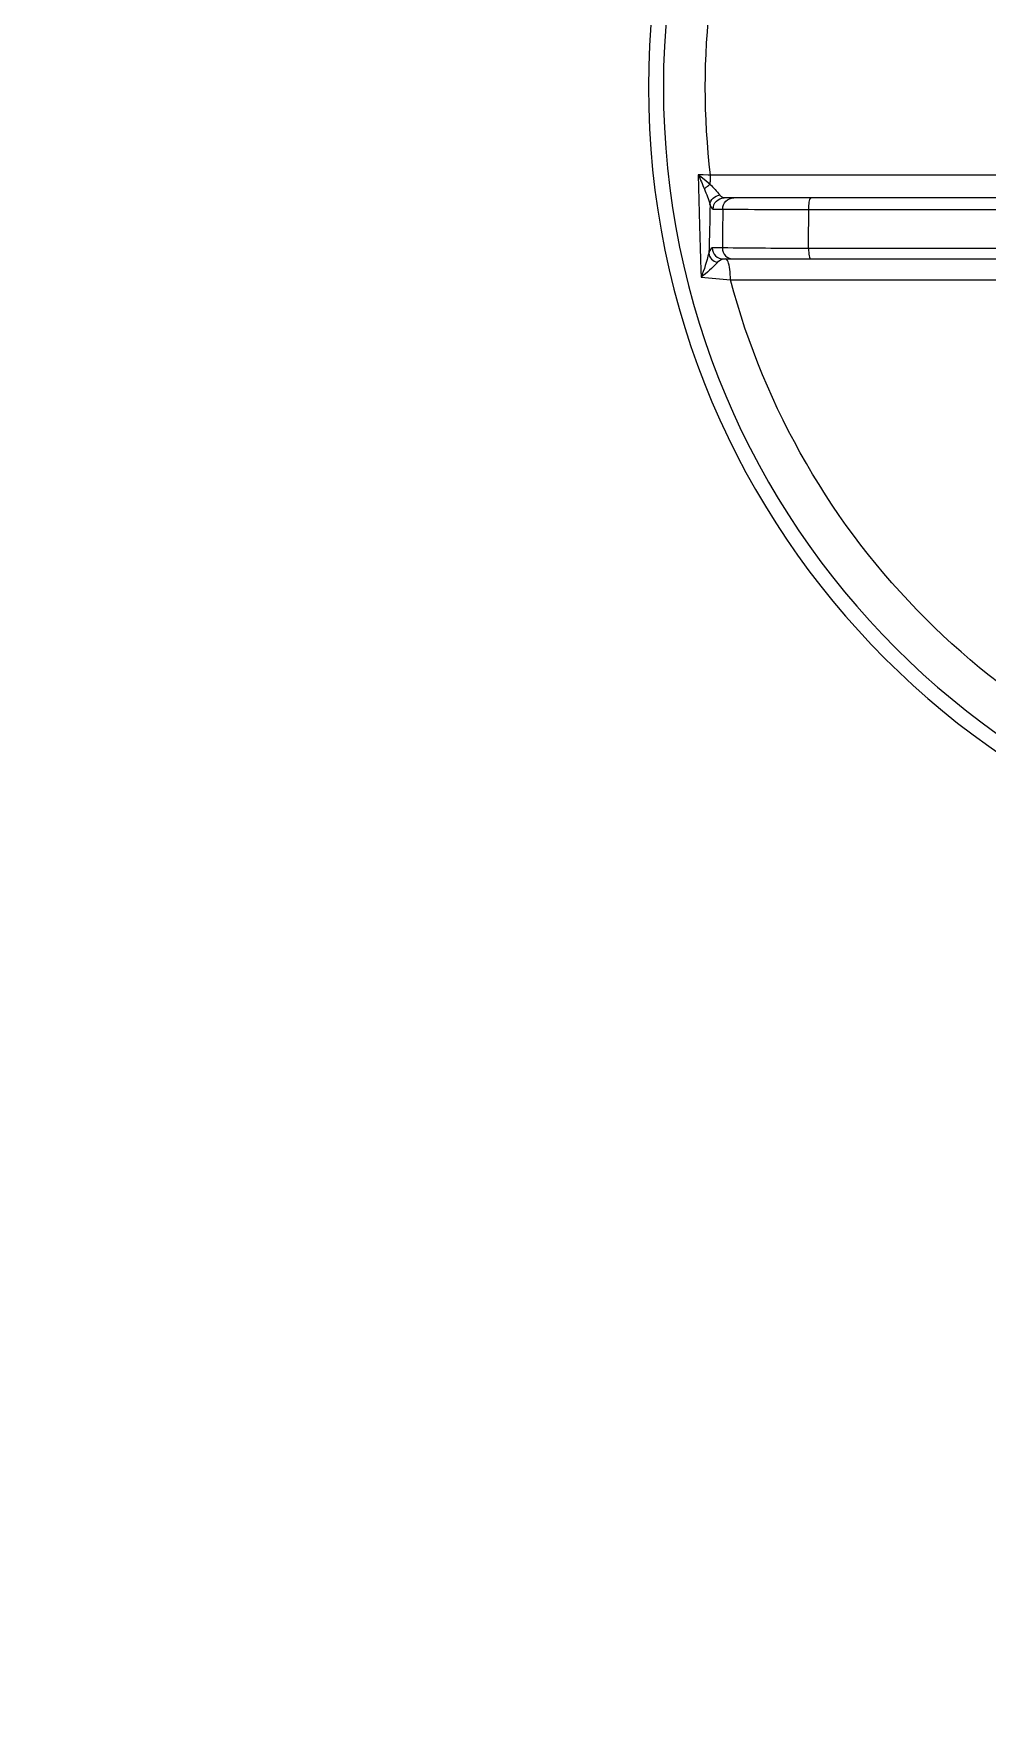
# Model space of a CAD drawing. Header units: millimetres. Extents: x -294625 to 2136527, y -251383 to 128331.
# Drawn here: x 1087689.5 to 1087775.4, y -78523.2 to -78372.5 of the extents above; entities that cross this region are included whole.
import ezdxf

# ---------------------------------------------------------------- set-up
doc = ezdxf.new("R2010")
doc.units = ezdxf.units.MM

# ---------------------------------------------------------------- blocks, each defined once
blk = doc.blocks.new('MB bom')
at = {"color": 8, "linetype": 'Continuous'}
for p, q in [((-199234.49, 638579.11), (-199234.49, 638622.49)), ((-199233.45, 638622.54), (-199233.45, 638579.32)), ((-199231.4, 638622.64), (-199231.4, 638570.24)), ((-199240.84, 638572.04), (-199240.84, 638620.15)), ((-199238.95, 638579.29), (-199238.95, 638620.04)), ((-199238, 638619.98), (-199238, 638579.08)), ((-199238.93, 638579.25), (-199238.95, 638579.29)), ((-199238.95, 638572.3), (-199238.95, 638579.29)), ((-199238.88, 638579.21), (-199238.93, 638579.25)), ((-199233.59, 638579.21), (-199233.51, 638579.24)), ((-199233.51, 638579.24), (-199233.47, 638579.28)), ((-199233.47, 638579.28), (-199233.45, 638579.32)), ((-199233.45, 638579.32), (-199233.45, 638572.33)), ((-199238.79, 638579.17), (-199238.88, 638579.21)), ((-199238.68, 638579.14), (-199238.79, 638579.17)), ((-199238.53, 638579.12), (-199238.68, 638579.14)), ((-199238.37, 638579.1), (-199238.53, 638579.12)), ((-199238.19, 638579.08), (-199238.37, 638579.1)), ((-199238, 638579.08), (-199238.19, 638579.08)), ((-199238, 638579.08), (-199237.56, 638579.08)), ((-199237.56, 638579.08), (-199237.12, 638579.09)), ((-199237.12, 638579.09), (-199236.69, 638579.09)), ((-199236.69, 638579.09), (-199236.25, 638579.09)), ((-199236.25, 638579.09), (-199235.81, 638579.1)), ((-199235.81, 638579.1), (-199235.37, 638579.1)), ((-199235.37, 638579.1), (-199234.93, 638579.1)), ((-199234.93, 638579.1), (-199234.49, 638579.11)), ((-199234.49, 638579.11), (-199234.31, 638579.11)), ((-199234.49, 638578.35), (-199234.49, 638579.11)), ((-199234.49, 638577.61), (-199234.49, 638578.35)), ((-199234.31, 638579.11), (-199234.14, 638579.12)), ((-199234.14, 638579.12), (-199233.97, 638579.13)), ((-199233.97, 638579.13), (-199233.82, 638579.15)), ((-199233.82, 638579.15), (-199233.7, 638579.18)), ((-199233.7, 638579.18), (-199233.59, 638579.21)), ((-199234.49, 638576.9), (-199234.49, 638577.61)), ((-199234.48, 638576.23), (-199234.49, 638576.9)), ((-199234.48, 638575.5), (-199234.48, 638576.23)), ((-199234.48, 638574.82), (-199234.48, 638575.5)), ((-199234.48, 638574.2), (-199234.48, 638574.82)), ((-199234.47, 638573.63), (-199234.48, 638574.2)), ((-199234.47, 638573.1), (-199234.47, 638573.63)), ((-199240.84, 638572.04), (-199240.59, 638572.03)), ((-199240.59, 638572.03), (-199240.34, 638572.02)), ((-199240.34, 638572.02), (-199240.11, 638572)), ((-199240.11, 638572), (-199239.89, 638571.97)), ((-199239.89, 638571.97), (-199239.68, 638571.94)), ((-199239.68, 638571.94), (-199239.5, 638571.91)), ((-199239.5, 638571.91), (-199239.34, 638571.87)), ((-199239.34, 638571.87), (-199239.2, 638571.82)), ((-199239.2, 638571.82), (-199239.09, 638571.77)), ((-199239.09, 638571.77), (-199239.01, 638571.72)), ((-199239.01, 638571.72), (-199238.97, 638571.67)), ((-199238.93, 638572.11), (-199238.95, 638572.3)), ((-199238.95, 638571.39), (-199238.95, 638572.3)), ((-199238.87, 638571.92), (-199238.93, 638572.11)), ((-199238.78, 638571.75), (-199238.87, 638571.92)), ((-199238.66, 638571.6), (-199238.78, 638571.75)), ((-199234.47, 638572.63), (-199234.47, 638573.1)), ((-199234.46, 638572.23), (-199234.47, 638572.63)), ((-199234.46, 638571.89), (-199234.46, 638572.23)), ((-199234.46, 638571.57), (-199234.46, 638571.89)), ((-199233.74, 638571.63), (-199233.62, 638571.78)), ((-199233.62, 638571.78), (-199233.53, 638571.95)), ((-199233.53, 638571.95), (-199233.47, 638572.14)), ((-199233.47, 638572.14), (-199233.45, 638572.33)), ((-199233.45, 638572.33), (-199233.45, 638571.46)), ((-199239.22, 638570.72), (-199239.27, 638570.87)), ((-199239.15, 638570.57), (-199239.22, 638570.72)), ((-199239.06, 638570.44), (-199239.15, 638570.57)), ((-199238.96, 638570.33), (-199239.06, 638570.44)), ((-199238.97, 638571.67), (-199238.95, 638571.61)), ((-199238.84, 638570.23), (-199238.96, 638570.33)), ((-199238.93, 638571.2), (-199238.95, 638571.39)), ((-199238.87, 638571.01), (-199238.93, 638571.2)), ((-199238.78, 638570.84), (-199238.87, 638571.01)), ((-199238.71, 638570.16), (-199238.84, 638570.23)), ((-199238.66, 638570.69), (-199238.78, 638570.84)), ((-199238.51, 638571.48), (-199238.66, 638571.6)), ((-199238.51, 638570.57), (-199238.66, 638570.69)), ((-199238.33, 638571.39), (-199238.51, 638571.48)), ((-199238.33, 638570.48), (-199238.51, 638570.57)), ((-199238.17, 638570.19), (-199238.44, 638570.08)), ((-199238.15, 638571.33), (-199238.33, 638571.39)), ((-199238.15, 638570.42), (-199238.33, 638570.48)), ((-199238, 638570.3), (-199238.17, 638570.19)), ((-199237.95, 638571.31), (-199238.15, 638571.33)), ((-199237.95, 638570.4), (-199238.15, 638570.42)), ((-199237.95, 638570.4), (-199238, 638570.3)), ((-199237.51, 638571.32), (-199237.95, 638571.31)), ((-199237.95, 638571.31), (-199237.95, 638570.4)), ((-199237.08, 638571.32), (-199237.51, 638571.32)), ((-199236.64, 638571.33), (-199237.08, 638571.32)), ((-199236.2, 638571.33), (-199236.64, 638571.33)), ((-199235.76, 638571.33), (-199236.2, 638571.33)), ((-199235.33, 638571.34), (-199235.76, 638571.33)), ((-199234.89, 638571.34), (-199235.33, 638571.34)), ((-199234.45, 638571.34), (-199234.89, 638571.34)), ((-199234.45, 638571.34), (-199234.46, 638571.57)), ((-199234.45, 638571.34), (-199234.26, 638571.36)), ((-199234.45, 638570.48), (-199234.45, 638571.34)), ((-199234.45, 638570.48), (-199234.26, 638570.5)), ((-199234.41, 638570.38), (-199234.45, 638570.48)), ((-199234.26, 638570.28), (-199234.41, 638570.38)), ((-199234.26, 638571.36), (-199234.07, 638571.42)), ((-199234.26, 638570.5), (-199234.07, 638570.55)), ((-199234.03, 638570.19), (-199234.26, 638570.28)), ((-199234.07, 638571.42), (-199233.9, 638571.51)), ((-199234.07, 638570.55), (-199233.9, 638570.64)), ((-199234.03, 638570.19), (-199233.88, 638570.22)), ((-199233.9, 638571.51), (-199233.74, 638571.63)), ((-199233.9, 638570.64), (-199233.74, 638570.77)), ((-199233.88, 638570.22), (-199233.74, 638570.28)), ((-199233.74, 638570.77), (-199233.62, 638570.92)), ((-199233.74, 638570.28), (-199233.6, 638570.36)), ((-199233.62, 638570.92), (-199233.53, 638571.09)), ((-199233.6, 638570.36), (-199233.48, 638570.47)), ((-199233.53, 638571.09), (-199233.47, 638571.27)), ((-199233.48, 638570.47), (-199233.37, 638570.6)), ((-199233.47, 638571.27), (-199233.45, 638571.46)), ((-199233.37, 638570.6), (-199233.28, 638570.74)), ((-199233.28, 638570.74), (-199233.21, 638570.9)), ((-199233.21, 638570.9), (-199233.17, 638571.07)), ((-199232.27, 638570.13), (-199232.22, 638570.2)), ((-199232.22, 638570.2), (-199232.12, 638570.21)), ((-199232.22, 638570.2), (-199231.79, 638569.68)), ((-199232.12, 638570.21), (-199232.02, 638570.22)), ((-199232.02, 638570.22), (-199231.92, 638570.23)), ((-199231.92, 638570.23), (-199231.82, 638570.23)), ((-199231.82, 638570.23), (-199231.72, 638570.23)), ((-199231.72, 638570.23), (-199231.61, 638570.24)), ((-199231.61, 638570.24), (-199231.5, 638570.24)), ((-199231.5, 638570.24), (-199231.4, 638570.24)), ((-199231.4, 638570.24), (-199231.39, 638570.03)), ((-199239.98, 638569.38), (-199240.6, 638569.4)), ((-199238.97, 638569.35), (-199239.98, 638569.38)), ((-199237.96, 638569.32), (-199238.97, 638569.35)), ((-199238.57, 638570.11), (-199238.71, 638570.16)), ((-199238.44, 638570.08), (-199238.57, 638570.11)), ((-199235.93, 638569.26), (-199237.96, 638569.32)), ((-199233.64, 638569.19), (-199235.93, 638569.26)), ((-199231.35, 638569.13), (-199233.64, 638569.19)), ((-199232.65, 638569.68), (-199232.6, 638569.73)), ((-199232.6, 638569.73), (-199232.54, 638569.79)), ((-199232.54, 638569.79), (-199232.48, 638569.85)), ((-199232.48, 638569.85), (-199232.43, 638569.91)), ((-199232.43, 638569.91), (-199232.37, 638569.98)), ((-199232.37, 638569.98), (-199232.32, 638570.05)), ((-199232.32, 638570.05), (-199232.27, 638570.13)), ((-199231.79, 638569.68), (-199231.36, 638569.14)), ((-199231.39, 638570.03), (-199231.37, 638569.57)), ((-199231.37, 638569.57), (-199231.35, 638569.13)), ((-199231.36, 638569.14), (-199231.35, 638569.13))]:
    blk.add_line(p, q, dxfattribs=at)
for radius in [72.9, 71.55]:
    blk.add_circle((-199223.45, 638637.54), radius, dxfattribs=at)
for centre, radius, start, end in [((-199223.45, 638637.54), 67.77, 194.866, 255.134), ((-198770.64, 638578.32), 467.36, 179.9075, 180.8595), ((-199558.19, 638542.07), 318.76, 4.9176, 5.394), ((-199229.93, 638561.09), 13.52, 133.7143, 142.103), ((-199239.64, 638571.46), 0.692, 301.8831, 354.4864), ((-199229.95, 638312.84), 257.39, 90.9079, 91.8883), ((-199236.87, 638560.33), 10.26, 65.7447, 73.9606), ((-199232.88, 638571.57), 0.577, 190.276, 239.9617), ((-199239.07, 638563.61), 9.51, 43.9075, 51.6356), ((-199223.45, 638637.54), 67.77, 263.2646, 276.7354), ((-199233.62, 638551.07), 19.61, 104.2092, 110.8438), ((-199243.06, 638543.47), 28.21, 65.4591, 68.3355)]:
    blk.add_arc(centre, radius, start, end, dxfattribs=at)
blk = doc.blocks.new('PMBCB')
h = blk.add_hatch()
h.set_pattern_fill('BTCT2', color=8, scale=30, pattern_type=2)
h.set_pattern_definition([(50, (-27194.2, -11189.96), (215.17805, -18.8256), [22.5, -247.5]), (355, (-27194.2, -11189.96), (-41.6254, 225.6576), [18, -198]), (100.4514, (-27176.26, -11191.53), (173.5528, 206.8319), [19.122, -210.3426]), (46.1842, (-27194.2, -11129.96), (320.1723, -49.6557), [33.75, -371.25]), (96.6356, (-27167.5, -11134.1), (280.3988, 292.2354), [28.683, -315.514]), (351.1842, (-27194.2, -11129.96), (280.3986, 292.2356), [27, -297]), (21, (-27164.2, -11144.96), (179.0721, -120.7857), [22.5, -247.5]), (326, (-27164.2, -11144.96), (72.9946, 217.545), [18, -198]), (71.4514, (-27149.27, -11155.03), (252.0668, 96.7591), [19.122, -210.3426]), (37.5, (-27194.194, -11189.96), (3.64796, 99.86816), [0, -195.6, 0, -201, 0, -198.75]), (7.5, (-27194.19, -11189.96), (78.92086, 118.3235), [0, -114.6, 0, -191.1, 0, -75.75]), (327.5, (-27261.094, -11189.96), (160.14673, -6.76646), [0, -75, 0, -234, 0, -310.5]), (317.5, (-27291.1, -11189.96), (174.95585, 30.0315), [0, -97.5, 0, -155.4, 0, -220.5]), (45, (-27194.19, -11189.96), (-63.6396, 63.6396), []), (45, (-27194.19, -11168.96), (-63.6396, 63.6396), [])])
h.paths.add_polyline_path([(6600, 2700), (-2900, 2700), (-2900, -200), (6600, -200)])
h.paths.add_polyline_path([(5000, 2500), (5000, 0), (0, 0), (0, 2500)], flags=16)
h.paths.add_polyline_path([(5200, 2500), (6400, 2500), (6400, 0), (5200, 0)], flags=16)
h.paths.add_polyline_path([(-200, 2500), (-200, 0), (-2700, 0), (-2700, 2500)], flags=16)
h.paths.add_polyline_path([(5350.97, 389.34), (6075.73, 389.34), (6075.73, 539.34), (5350.97, 539.34)], flags=0)
h.paths.add_polyline_path([(5451.74, 547.35), (5986.02, 547.35), (5986.02, 775.92), (5451.74, 775.92)], flags=0)
h.paths.add_polyline_path([(4155.05, 389.34), (4879.81, 389.34), (4879.81, 539.34), (4155.05, 539.34)], flags=0)
h.paths.add_polyline_path([(4255.82, 547.35), (4790.11, 547.35), (4790.11, 775.92), (4255.82, 775.92)], flags=0)
h.paths.add_polyline_path([(-1032.12, 389.34), (-307.36, 389.34), (-307.36, 539.34), (-1032.12, 539.34)], flags=0)
h.paths.add_polyline_path([(-931.35, 547.35), (-397.07, 547.35), (-397.07, 775.92), (-931.35, 775.92)], flags=0)
at = {"color": 8, "xscale": -0.998699011935332, "yscale": 0.998699011935332, "zscale": 0.998699011935332, "rotation": 270}
blk.add_blockref('MB bom', (-637462.74, 200790.95), dxfattribs=at)

msp = doc.modelspace()

# ---------------------------------------------------------------- block references
msp.add_blockref('PMBCB', (1087473.72, -80204.01))

doc.saveas('drawing.dxf')
